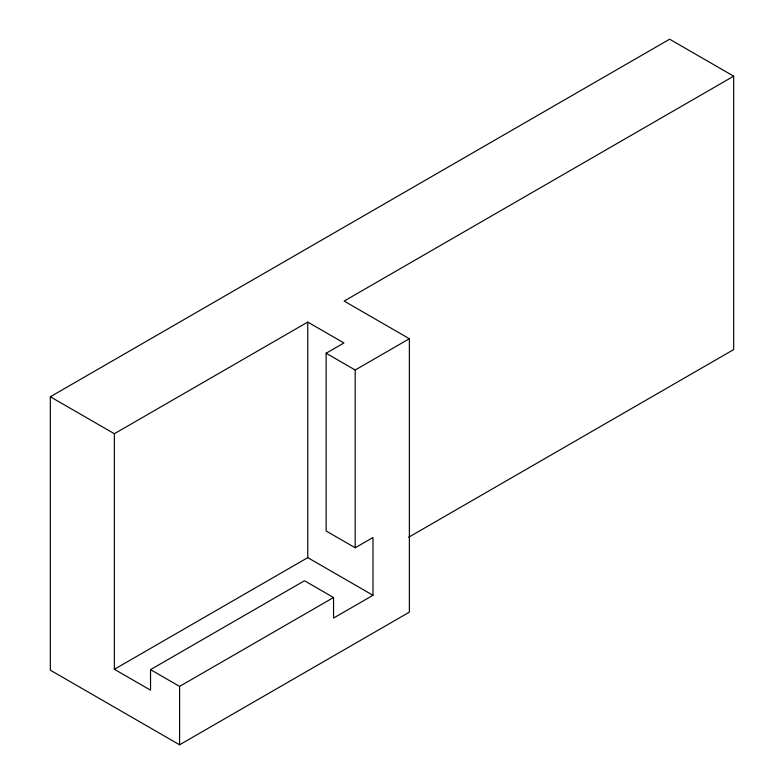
<?xml version="1.0" encoding="UTF-8"?>
<svg xmlns="http://www.w3.org/2000/svg" width="784" height="784" viewBox="0 0 784 784"><rect width="100%" height="100%" fill="white"/><g stroke="black" fill="none" stroke-linecap="round" stroke-linejoin="round"><path stroke-width="1.18" d="M733.677 76.175L344.137 301.076L409.366 338.727L409.366 612.147L179.585 744.8L50.323 670.173L50.323 396.763L669.634 39.2L733.677 76.175L733.677 349.586L408.709 537.207M114.366 433.728L307.759 322.077L343.931 342.961L326.134 353.231L326.134 530.993L355.191 547.771L372.988 537.501L372.988 595.291L333.543 618.066L333.543 597.526L304.486 580.748L150.538 669.634L150.538 690.175L114.366 669.291L114.366 433.728L50.323 396.763M326.134 353.231L355.191 370.009L409.366 338.727M114.366 669.291L307.759 557.63L372.988 595.291M150.538 669.634L179.585 686.402L333.543 597.526M355.191 370.009L355.191 547.771M307.759 322.077L307.759 557.63M179.585 686.402L179.585 744.8"/></g></svg>
